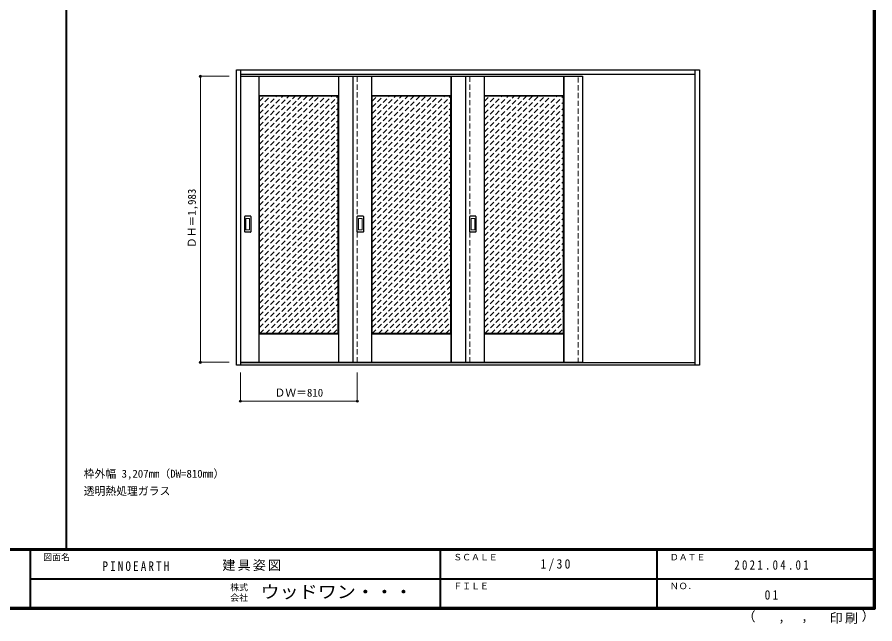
# Model space of a CAD drawing. Units: millimetres, scale not verified. Extents: x -6000 to 5700, y -4307 to 4175.
# Drawn here: x -241 to 5700, y -4307 to -100 of the extents above; entities that cross this region are included whole.
import ezdxf
from ezdxf.enums import TextEntityAlignment as Align

# ---------------------------------------------------------------- set-up
doc = ezdxf.new("R2010")
doc.units = ezdxf.units.MM
doc.header["$LTSCALE"] = 30
doc.header["$PDMODE"] = 32
doc.header["$PDSIZE"] = 15
doc.linetypes.add('DASHED1', pattern=[1.8, 1.2, -0.6])
for name, color, linetype, lineweight in [('0-2_扉', 3, 'Continuous', 25), ('0-3_仕上げ', 7, 'Continuous', 18), ('0-4_枠', 3, 'Continuous', 25), ('0-6_引手', 3, 'Continuous', 25), ('0-B_寸法', 7, 'Continuous', 9), ('0-C_ハッチ', 4, 'DASHED1', 9), ('F-1_枠', 6, 'Continuous', 40)]:
    doc.layers.add(name, color=color, linetype=linetype, lineweight=lineweight)
doc.layers.add('0-A_文字', color=7, linetype='Continuous')
doc.layers.add('F-A_文字', color=7, linetype='Continuous')
doc.styles.add('ＭＳ ゴシック', font='')
doc.styles.get('ＭＳ ゴシック').set_extended_font_data('MS Gothic')

msp = doc.modelspace()

# ---------------------------------------------------------------- linework, layer by layer
at = {"layer": '0-2_扉'}
for p, q in [((1308, -510.25), (3675, -510.25)), ((2085, -510.25), (2085, -2493.25)), ((2865, -510.25), (2865, -2493.25)), ((3675, -510.25), (3675, -2493.25)), ((1308, -2493.25), (3675, -2493.25))]:
    msp.add_line(p, q, dxfattribs=at)
at = {"layer": '0-2_扉', "color": 4, "linetype": 'DASHED1', "lineweight": 9}
for p, q in [((2115, -2493.25), (2115, -510.25)), ((2895, -2493.25), (2895, -510.25))]:
    msp.add_line(p, q, dxfattribs=at)
msp.add_lwpolyline([(1308, -2493.25), (1305, -2493.25), (1305, -510.25), (1308, -510.25)], dxfattribs=at)
at = {"layer": '0-3_仕上げ'}
for p, q in [((1433, -2493.25), (1433, -510.25)), ((1434.5, -645.75), (1434.5, -510.25)), ((1436, -644.25), (1436, -510.25)), ((1984, -644.25), (1984, -510.25)), ((1985.5, -645.75), (1985.5, -510.25)), ((1987, -2493.25), (1987, -510.25)), ((2213, -2493.25), (2213, -510.25)), ((2214.5, -645.75), (2214.5, -510.25)), ((2216, -644.25), (2216, -510.25)), ((2764, -644.25), (2764, -510.25)), ((2765.5, -645.75), (2765.5, -510.25)), ((2767, -2493.25), (2767, -510.25)), ((2993, -2493.25), (2993, -510.25)), ((2994.5, -645.75), (2994.5, -510.25)), ((2996, -644.25), (2996, -510.25)), ((3544, -644.25), (3544, -510.25)), ((3545.5, -645.75), (3545.5, -510.25)), ((3547, -2493.25), (3547, -510.25)), ((1436, -644.25), (1434.5, -645.75)), ((1437, -648.25), (1434.5, -645.75)), ((1984, -644.25), (1436, -644.25)), ((1985.5, -645.75), (1983, -648.25)), ((1984, -644.25), (1985.5, -645.75)), ((2216, -644.25), (2214.5, -645.75)), ((2217, -648.25), (2214.5, -645.75)), ((2764, -644.25), (2216, -644.25)), ((2765.5, -645.75), (2763, -648.25)), ((2764, -644.25), (2765.5, -645.75)), ((2996, -644.25), (2994.5, -645.75)), ((2997, -648.25), (2994.5, -645.75)), ((3544, -644.25), (2996, -644.25)), ((3545.5, -645.75), (3543, -648.25)), ((3544, -644.25), (3545.5, -645.75)), ((1434.5, -2493.25), (1434.5, -2295.75)), ((1436, -2493.25), (1436, -2297.25)), ((1983, -2293.25), (1985.5, -2295.75)), ((1984, -2297.25), (1985.5, -2295.75)), ((1985.5, -2493.25), (1985.5, -2295.75)), ((2214.5, -2493.25), (2214.5, -2295.75)), ((2216, -2493.25), (2216, -2297.25)), ((2763, -2293.25), (2765.5, -2295.75)), ((2764, -2297.25), (2765.5, -2295.75)), ((2765.5, -2493.25), (2765.5, -2295.75)), ((2994.5, -2493.25), (2994.5, -2295.75)), ((2996, -2493.25), (2996, -2297.25)), ((3543, -2293.25), (3545.5, -2295.75)), ((3544, -2297.25), (3545.5, -2295.75)), ((3545.5, -2493.25), (3545.5, -2295.75))]:
    msp.add_line(p, q, dxfattribs=at)
at = {"layer": '0-3_仕上げ', "color": 3, "lineweight": 25}
for p, q in [((1437, -2293.25), (1437, -648.25)), ((1983, -648.25), (1437, -648.25)), ((1983, -2293.25), (1983, -648.25)), ((2217, -2293.25), (2217, -648.25)), ((2763, -648.25), (2217, -648.25)), ((2763, -2293.25), (2763, -648.25)), ((2997, -2293.25), (2997, -648.25)), ((3543, -648.25), (2997, -648.25)), ((3543, -2293.25), (3543, -648.25)), ((1983, -2293.25), (1437, -2293.25)), ((2763, -2293.25), (2217, -2293.25)), ((3543, -2293.25), (2997, -2293.25))]:
    msp.add_line(p, q, dxfattribs=at)
at = {"layer": '0-3_仕上げ'}
for points in [[(1984, -2493.25), (1984, -2297.25), (1436, -2297.25), (1434.5, -2295.75), (1437, -2293.25)], [(2764, -2493.25), (2764, -2297.25), (2216, -2297.25), (2214.5, -2295.75), (2217, -2293.25)], [(3544, -2493.25), (3544, -2297.25), (2996, -2297.25), (2994.5, -2295.75), (2997, -2293.25)]]:
    msp.add_lwpolyline(points, dxfattribs=at)
at = {"layer": '0-4_枠'}
for p, q in [((1278, -2513.25), (1278, -466.25)), ((1278, -466.25), (4485, -466.25)), ((1308, -2513.25), (1308, -466.25)), ((4455, -2513.25), (4455, -466.25)), ((4485, -466.25), (4485, -2513.25)), ((1308, -496.25), (4455, -496.25)), ((4485, -2513.25), (1278, -2513.25)), ((4455, -2498.25), (1308, -2498.25))]:
    msp.add_line(p, q, dxfattribs=at)
at = {"layer": '0-4_枠', "color": 4, "linetype": 'DASHED1', "lineweight": 9}
for p, q in [((3645, -2498.25), (3645, -496.25)), ((3675, -2498.25), (3675, -496.25))]:
    msp.add_line(p, q, dxfattribs=at)
at = {"layer": '0-6_引手'}
for p, q in [((1335, -1589.25), (1335, -1482.25)), ((1375.5, -1480.75), (1336.5, -1480.75)), ((1377, -1482.25), (1377, -1589.25)), ((2115, -1589.25), (2115, -1482.25)), ((2155.5, -1480.75), (2116.5, -1480.75)), ((2157, -1482.25), (2157, -1589.25)), ((2895, -1589.25), (2895, -1482.25)), ((2935.5, -1480.75), (2896.5, -1480.75)), ((2937, -1482.25), (2937, -1589.25)), ((1375.5, -1590.75), (1336.5, -1590.75)), ((2155.5, -1590.75), (2116.5, -1590.75)), ((2935.5, -1590.75), (2896.5, -1590.75))]:
    msp.add_line(p, q, dxfattribs=at)
at = {"layer": '0-6_引手', "color": 7, "lineweight": 18}
for p, q in [((1343.5, -1573.25), (1343.5, -1498.25)), ((1367, -1496.75), (1345, -1496.75)), ((1368.5, -1498.25), (1368.5, -1573.25)), ((2123.5, -1573.25), (2123.5, -1498.25)), ((2147, -1496.75), (2125, -1496.75)), ((2148.5, -1498.25), (2148.5, -1573.25)), ((2903.5, -1573.25), (2903.5, -1498.25)), ((2927, -1496.75), (2905, -1496.75)), ((2928.5, -1498.25), (2928.5, -1573.25)), ((1367, -1574.75), (1345, -1574.75)), ((2147, -1574.75), (2125, -1574.75)), ((2927, -1574.75), (2905, -1574.75))]:
    msp.add_line(p, q, dxfattribs=at)
at = {"layer": '0-6_引手'}
for centre, start, end in [((1336.5, -1482.25), 90, 180), ((1375.5, -1482.25), 0, 90), ((2116.5, -1482.25), 90, 180), ((2155.5, -1482.25), 0, 90), ((2896.5, -1482.25), 90, 180), ((2935.5, -1482.25), 0, 90), ((1336.5, -1589.25), 180, 270), ((1375.5, -1589.25), 270, 0), ((2116.5, -1589.25), 180, 270), ((2155.5, -1589.25), 270, 0), ((2896.5, -1589.25), 180, 270), ((2935.5, -1589.25), 270, 0)]:
    msp.add_arc(centre, 1.5, start, end, dxfattribs=at)
at = {"layer": '0-6_引手', "color": 7, "lineweight": 18}
for centre, start, end in [((1345, -1498.25), 90, 180), ((1367, -1498.25), 0, 90), ((2125, -1498.25), 90, 180), ((2147, -1498.25), 0, 90), ((2905, -1498.25), 90, 180), ((2927, -1498.25), 0, 90), ((1345, -1573.25), 180, 270), ((1367, -1573.25), 270, 0), ((2125, -1573.25), 180, 270), ((2147, -1573.25), 270, 0), ((2905, -1573.25), 180, 270), ((2927, -1573.25), 270, 0)]:
    msp.add_arc(centre, 1.5, start, end, dxfattribs=at)
at = {"layer": '0-B_寸法', "color": 4}
for p, q in [((1028, -510.25), (1228, -510.25)), ((1028, -510.25), (1028, -2493.25)), ((1028, -2493.25), (1228, -2493.25)), ((1305, -2763.25), (1305, -2563.25))]:
    msp.add_line(p, q, dxfattribs=at)
msp.add_lwpolyline([(1305, -2763.25), (2115, -2763.25), (2115, -2563.25)], dxfattribs=at)
at = {"layer": '0-B_寸法'}
for p in [(1028, -510.25), (1028, -2493.25), (1305, -2763.25), (2115, -2763.25)]:
    msp.add_point(p, dxfattribs=at)
at = {"layer": '0-C_ハッチ'}
for p, q in [((1437, -683.19), (1471.94, -648.25)), ((1437, -1192.31), (1981.06, -648.25)), ((1437, -1149.88), (1938.63, -648.25)), ((1437, -1107.46), (1896.2, -648.25)), ((1437, -1065.03), (1853.78, -648.25)), ((1437, -1022.6), (1811.35, -648.25)), ((1437, -980.18), (1768.93, -648.25)), ((1437, -937.75), (1726.5, -648.25)), ((1437, -895.32), (1684.07, -648.25)), ((1437, -852.9), (1641.65, -648.25)), ((1437, -810.47), (1599.22, -648.25)), ((1437, -768.04), (1556.79, -648.25)), ((1437, -725.62), (1514.37, -648.25)), ((2217, -683.19), (2251.94, -648.25)), ((2217, -1192.31), (2761.06, -648.25)), ((2217, -1149.88), (2718.63, -648.25)), ((2217, -1107.46), (2676.2, -648.25)), ((2217, -1065.03), (2633.78, -648.25)), ((2217, -1022.6), (2591.35, -648.25)), ((2217, -980.18), (2548.93, -648.25)), ((2217, -937.75), (2506.5, -648.25)), ((2217, -895.32), (2464.07, -648.25)), ((2217, -852.9), (2421.65, -648.25)), ((2217, -810.47), (2379.22, -648.25)), ((2217, -768.04), (2336.79, -648.25)), ((2217, -725.62), (2294.37, -648.25)), ((2997, -683.19), (3031.94, -648.25)), ((2997, -1192.31), (3541.06, -648.25)), ((2997, -1149.88), (3498.63, -648.25)), ((2997, -1107.46), (3456.2, -648.25)), ((2997, -1065.03), (3413.78, -648.25)), ((2997, -1022.6), (3371.35, -648.25)), ((2997, -980.18), (3328.93, -648.25)), ((2997, -937.75), (3286.5, -648.25)), ((2997, -895.32), (3244.07, -648.25)), ((2997, -852.9), (3201.65, -648.25)), ((2997, -810.47), (3159.22, -648.25)), ((2997, -768.04), (3116.79, -648.25)), ((2997, -725.62), (3074.37, -648.25)), ((1437, -1234.73), (1983, -688.73)), ((2217, -1234.73), (2763, -688.73)), ((2997, -1234.73), (3543, -688.73)), ((1437, -1277.16), (1983, -731.16)), ((2217, -1277.16), (2763, -731.16)), ((2997, -1277.16), (3543, -731.16)), ((1437, -1319.59), (1983, -773.59)), ((1437, -1362.01), (1983, -816.01)), ((2217, -1319.59), (2763, -773.59)), ((2217, -1362.01), (2763, -816.01)), ((2997, -1319.59), (3543, -773.59)), ((2997, -1362.01), (3543, -816.01)), ((1437, -1404.44), (1983, -858.44)), ((2217, -1404.44), (2763, -858.44)), ((2997, -1404.44), (3543, -858.44)), ((1437, -1446.87), (1983, -900.87)), ((1437, -1489.29), (1983, -943.29)), ((2217, -1446.87), (2763, -900.87)), ((2217, -1489.29), (2763, -943.29)), ((2997, -1446.87), (3543, -900.87)), ((2997, -1489.29), (3543, -943.29)), ((1437, -1531.72), (1983, -985.72)), ((2217, -1531.72), (2763, -985.72)), ((2997, -1531.72), (3543, -985.72)), ((1437, -1574.15), (1983, -1028.15)), ((2217, -1574.15), (2763, -1028.15)), ((2997, -1574.15), (3543, -1028.15)), ((1437, -1616.57), (1983, -1070.57)), ((1437, -1659), (1983, -1113)), ((2217, -1616.57), (2763, -1070.57)), ((2217, -1659), (2763, -1113)), ((2997, -1616.57), (3543, -1070.57)), ((2997, -1659), (3543, -1113)), ((1437, -1701.42), (1983, -1155.42)), ((2217, -1701.42), (2763, -1155.42)), ((2997, -1701.42), (3543, -1155.42)), ((1437, -1743.85), (1983, -1197.85)), ((1437, -1786.28), (1983, -1240.28)), ((2217, -1743.85), (2763, -1197.85)), ((2217, -1786.28), (2763, -1240.28)), ((2997, -1743.85), (3543, -1197.85)), ((2997, -1786.28), (3543, -1240.28)), ((1437, -1828.7), (1983, -1282.7)), ((2217, -1828.7), (2763, -1282.7)), ((2997, -1828.7), (3543, -1282.7)), ((1437, -1871.13), (1983, -1325.13)), ((2217, -1871.13), (2763, -1325.13)), ((2997, -1871.13), (3543, -1325.13)), ((1437, -1913.56), (1983, -1367.56)), ((1437, -1955.98), (1983, -1409.98)), ((2217, -1913.56), (2763, -1367.56)), ((2217, -1955.98), (2763, -1409.98)), ((2997, -1913.56), (3543, -1367.56)), ((2997, -1955.98), (3543, -1409.98)), ((1437, -1998.41), (1983, -1452.41)), ((2217, -1998.41), (2763, -1452.41)), ((2997, -1998.41), (3543, -1452.41)), ((1437, -2040.84), (1983, -1494.84)), ((1437, -2083.26), (1983, -1537.26)), ((2217, -2040.84), (2763, -1494.84)), ((2217, -2083.26), (2763, -1537.26)), ((2997, -2040.84), (3543, -1494.84)), ((2997, -2083.26), (3543, -1537.26)), ((1437, -2125.69), (1983, -1579.69)), ((2217, -2125.69), (2763, -1579.69)), ((2997, -2125.69), (3543, -1579.69)), ((1437, -2168.12), (1983, -1622.12)), ((2217, -2168.12), (2763, -1622.12)), ((2997, -2168.12), (3543, -1622.12)), ((1437, -2210.54), (1983, -1664.54)), ((1437, -2252.97), (1983, -1706.97)), ((2217, -2210.54), (2763, -1664.54)), ((2217, -2252.97), (2763, -1706.97)), ((2997, -2210.54), (3543, -1664.54)), ((2997, -2252.97), (3543, -1706.97)), ((1439.14, -2293.25), (1983, -1749.39)), ((2219.14, -2293.25), (2763, -1749.39)), ((2999.14, -2293.25), (3543, -1749.39)), ((1481.57, -2293.25), (1983, -1791.82)), ((1524, -2293.25), (1983, -1834.25)), ((2261.57, -2293.25), (2763, -1791.82)), ((2304, -2293.25), (2763, -1834.25)), ((3041.57, -2293.25), (3543, -1791.82)), ((3084, -2293.25), (3543, -1834.25)), ((1566.42, -2293.25), (1983, -1876.67)), ((2346.42, -2293.25), (2763, -1876.67)), ((3126.42, -2293.25), (3543, -1876.67)), ((1608.85, -2293.25), (1983, -1919.1)), ((2388.85, -2293.25), (2763, -1919.1)), ((3168.85, -2293.25), (3543, -1919.1)), ((1651.28, -2293.25), (1983, -1961.53)), ((1693.7, -2293.25), (1983, -2003.95)), ((2431.28, -2293.25), (2763, -1961.53)), ((2473.7, -2293.25), (2763, -2003.95)), ((3211.28, -2293.25), (3543, -1961.53)), ((3253.7, -2293.25), (3543, -2003.95)), ((1736.13, -2293.25), (1983, -2046.38)), ((2516.13, -2293.25), (2763, -2046.38)), ((3296.13, -2293.25), (3543, -2046.38)), ((1778.56, -2293.25), (1983, -2088.81)), ((1820.98, -2293.25), (1983, -2131.23)), ((2558.56, -2293.25), (2763, -2088.81)), ((2600.98, -2293.25), (2763, -2131.23)), ((3338.56, -2293.25), (3543, -2088.81)), ((3380.98, -2293.25), (3543, -2131.23)), ((1863.41, -2293.25), (1983, -2173.66)), ((2643.41, -2293.25), (2763, -2173.66)), ((3423.41, -2293.25), (3543, -2173.66)), ((1905.83, -2293.25), (1983, -2216.09)), ((2685.83, -2293.25), (2763, -2216.09)), ((3465.83, -2293.25), (3543, -2216.09)), ((1948.26, -2293.25), (1983, -2258.51)), ((2728.26, -2293.25), (2763, -2258.51)), ((3508.26, -2293.25), (3543, -2258.51))]:
    msp.add_line(p, q, dxfattribs=at)
at = {"layer": 'F-1_枠'}
for p, q in [((100, -3790), (100, 4175)), ((5690, 4175), (5690, -4205)), ((5695, 4175), (5695, -4205)), ((5700, 4175), (5700, -4205)), ((5700, -3790), (-6000, -3790)), ((5700, -3795), (-6000, -3795)), ((-150, -3795), (-150, -4195)), ((2690, -3795), (2690, -4195)), ((4190, -3795), (4190, -4195)), ((-150, -3995), (5690, -3995.01)), ((5700, -4195), (-6000, -4195)), ((5700, -4200), (-6000, -4200)), ((5700, -4205), (-6000, -4205))]:
    msp.add_line(p, q, dxfattribs=at)

# ---------------------------------------------------------------- texts
at = {"layer": '0-A_文字', "style": 'ＭＳ ゴシック'}
for s, p in [('枠外幅 3,207mm（DW=810mm）', (220, -3310)), ('透明熱処理ガラス', (220, -3430))]:
    msp.add_text(s, height=54.99, dxfattribs=at).set_placement(p, align=Align.BOTTOM_LEFT)
at = {"layer": '0-B_寸法', "style": 'ＭＳ ゴシック'}
msp.add_text('ＤＨ＝1,983', height=54.99, rotation=90, dxfattribs=at).set_placement((1013, -1702), align=Align.BOTTOM_LEFT)
msp.add_text('ＤＷ＝810', height=54.99, dxfattribs=at).set_placement((1541.25, -2748.25), align=Align.BOTTOM_LEFT)
at = {"layer": 'F-A_文字', "style": 'ＭＳ ゴシック'}
for s, height, p in [('図面名', 43.99, (-60, -3880)), ('ＳＣＡＬＥ', 43.99, (2780, -3880)), ('ＤＡＴＥ', 43.99, (4280, -3880)), ('株式', 43.99, (1235, -4089)), ('ＦＩＬＥ', 43.99, (2780, -4080)), ('ＮＯ．', 43.99, (4280, -4080)), ('会社', 43.99, (1235, -4161)), ('（', 65.98, (4784.03, -4308.31)), ('）', 65.98, (5608.4, -4304.13)), (',', 65.98, (5031.28, -4308.31)), (',', 65.98, (5190.2, -4305.53))]:
    msp.add_text(s, height=height, dxfattribs=at).set_placement(p, align=Align.BOTTOM_LEFT)
at = {"layer": 'F-A_文字', "style": 'ＭＳ ゴシック', "width": 1.1}
msp.add_text('ウッドワン・・・', height=87.98, dxfattribs=at).set_placement((1445, -4155), align=Align.BOTTOM_LEFT)
at = {"layer": 'F-A_文字', "char_height": 65.98, "attachment_point": 7, "style": 'ＭＳ ゴシック'}
for s, insert in [('\\T1.17;建具姿図', (1180.42, -3940)), ('\\T1.38;\\W0.9;1/30', (3383.75, -3940)), ('\\T1.39;\\W0.85;PINOEARTH', (350, -3940.79)), ('\\T1.39;\\W0.85;2021.04.01', (4726.25, -3932.5)), ('\\T1.36;\\W0.9;01', (4936.25, -4140)), ('\\T1.17;印刷', (5388.15, -4306.92))]:
    msp.add_mtext(s, dxfattribs=dict(at, insert=insert))

doc.saveas('drawing.dxf')
